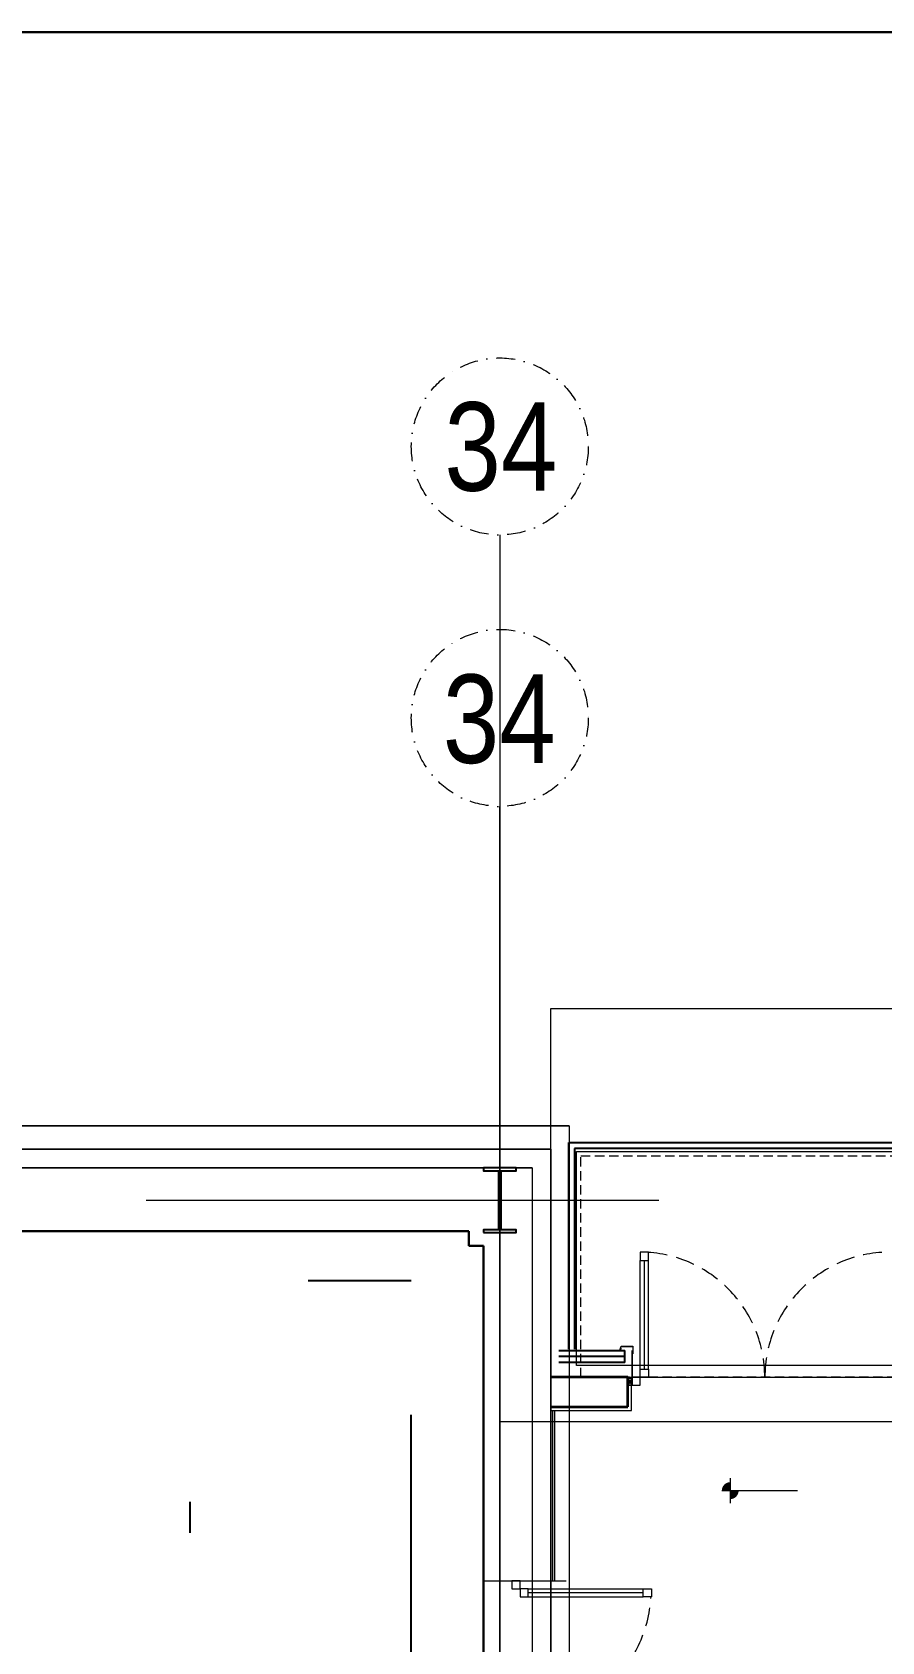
# Model space of a CAD drawing. Header units: centimetres. Extents: x 405464 to 563355, y 50011 to 66875.
# Drawn here: x 516571 to 517147, y 56820 to 57911 of the extents above; entities that cross this region are included whole.
import ezdxf
from ezdxf.enums import TextEntityAlignment as Align

# ---------------------------------------------------------------- set-up
doc = ezdxf.new("R2010")
doc.units = ezdxf.units.CM
for name, pattern in [('DASHDOT', [25.4, 12.7, -6.35, 0, -6.35]), ('DASHED', [4, 2, -2]), ('DASHED2', [9.525, 6.35, -3.175]), ('HIDDEN', [9.525, 6.35, -3.175])]:
    doc.linetypes.add(name, pattern=pattern)
doc.layers.get('0').update_dxf_attribs({"lineweight": 9})
doc.layers.add('-MH_Ad', color=1, linetype='Continuous', lineweight=9, true_color=0xff0000)
doc.layers.add('DV_alçıpanel_duvar_yeni', color=1, linetype='Continuous', lineweight=20, true_color=0xff0000)
for name, color, linetype, lineweight in [('0-KRCN-MİMARİ-220526', 8, 'Continuous', 9), ('0-KRCN-Z-ANTET', 71, 'Continuous', 30), ('A_Aks', 30, 'DASHDOT', 9), ('A_Arka', 8, 'Continuous', 9), ('A_celik', 1, 'Continuous', 25), ('A_Duvar-alçiplak', 3, 'Continuous', 30), ('A_Kaplama', 191, 'Continuous', 20), ('A_Pencere Doğrama-Ex', 140, 'Continuous', 15), ('D_Aluminyum', 140, 'Continuous', 18), ('D_Cam', 4, 'Continuous', 18), ('D_Merkez', 51, 'Continuous', 13), ('D_Profil', 155, 'Continuous', 15), ('DV_Masif', 2, 'Continuous', 35), ('DV_Siva', 30, 'Continuous', 9), ('GC_Cephe_Sandvic_Panel', 151, 'Continuous', 25), ('M00_Mahal_No$0$MH_Alan', 51, 'Continuous', 9), ('MH_Alan', 51, 'Continuous', 9), ('MR_Basamak', 111, 'Continuous', 20), ('MR_Korkuluk', 131, 'Continuous', 25), ('PN_Aluminyum', 150, 'Continuous', 15), ('Y_Hidden_[Gizli]', 9, 'HIDDEN', 9)]:
    doc.layers.add(name, color=color, linetype=linetype, lineweight=lineweight)
doc.layers.add('_statik', color=2, linetype='Continuous')
doc.styles.add('Antet_Style 02', font='swissck.ttf')
doc.styles.add('M00_Mahal_No$0$Kalin01', font='swissk.ttf')
doc.styles.add('M00_Mahal_No$0$Normal', font='swiss.ttf')
doc.styles.add('MAHAL', font='swissc.ttf')
doc.linetypes.add('BATTING', pattern='A,0.0001,-0.1,[134,ltypeshp.shx,S=0.1,R=0,X=-0.1,Y=0],-0.2,[134,ltypeshp.shx,S=0.1,R=180,X=0.1,Y=0],-0.1', length=0.4001)

# ---------------------------------------------------------------- blocks, each defined once
blk = doc.blocks.new('1_etap')
h = blk.add_hatch(color=8)
h.paths.add_polyline_path([(156.2, 4608.8, 0.414214), (150.5, 4603.1), (156.2, 4603.1)])
h.paths.add_polyline_path([(161.9, 4603.1), (156.2, 4603.1), (156.2, 4597.3, 0.414214)])
at = {"color": 8}
blk.add_line((-11, 4542), (45, 4542), dxfattribs=at)
blk.add_line((-11, 4542), (45, 4542), dxfattribs=at)
at = {"color": 8, "ltscale": 40}
blk.add_lwpolyline([(89.7, 4674.5), (89.7, 4679.5), (86.7, 4679.5), (86.7, 4674.5)], close=True, dxfattribs=at)
at = {"color": 8}
for points in [[(156.2, 4611.6), (156.2, 4594.5)], [(150.5, 4603.1), (201.9, 4603.1)]]:
    blk.add_lwpolyline(points, dxfattribs=at)
at = {"layer": 'A_Aks', "color": 8, "ltscale": 100}
for p, q in [((0, -588.1), (0, 5067)), ((0, 4650), (1911.9, 4650)), ((0, 4650), (1911.9, 4650)), ((0, 4650), (1911.9, 4650))]:
    blk.add_line(p, q, dxfattribs=at)
at = {"layer": 'A_Aks', "color": 8}
blk.add_circle((0, 5127), 60, dxfattribs=at)
at = {"layer": 'A_Kaplama', "color": 8}
for p, q in [((34.5, 4834.5), (34.5, 3142)), ((34.5, 4834.5), (34.5, 3142)), ((34.5, 4834.5), (34.5, 4542)), ((22, 4822), (22, 3142)), ((22, 4822), (22, 3142)), ((22, 4822), (22, 4542))]:
    blk.add_line(p, q, dxfattribs=at)
at = {"layer": 'D_Aluminyum', "color": 8}
for p, q in [((95.2, 4764.7), (95.2, 4759.2)), ((100.7, 4764.7), (95.2, 4764.7)), ((95.2, 4759.2), (100.7, 4759.2)), ((100.7, 4759.2), (100.7, 4764.7)), ((95.2, 4680), (95.2, 4685.5)), ((95.2, 4685.5), (100.7, 4685.5)), ((100.7, 4685.5), (100.7, 4680)), ((95.2, 4680), (89.7, 4680)), ((89.7, 4680), (89.7, 4674.5)), ((89.7, 4674.5), (95.2, 4674.5)), ((95.2, 4674.5), (95.2, 4680)), ((100.7, 4680), (95.2, 4680)), ((8.2, 4542), (8.2, 4536.5)), ((13.7, 4542), (8.2, 4542)), ((13.7, 4536.5), (13.7, 4542)), ((8.2, 4536.5), (13.7, 4536.5)), ((19.2, 4536.5), (13.7, 4536.5)), ((13.7, 4536.5), (13.7, 4531)), ((13.7, 4531), (19.2, 4531)), ((19.2, 4531), (19.2, 4536.5)), ((97.2, 4531), (97.2, 4536.5)), ((97.2, 4536.5), (102.8, 4536.5)), ((102.8, 4531), (97.2, 4531)), ((102.8, 4536.5), (102.8, 4531))]:
    blk.add_line(p, q, dxfattribs=at)
at = {"layer": 'D_Aluminyum', "color": 8, "linetype": 'DASHED2', "ltscale": 2}
for centre, radius, start, end in [((94.8, 4680), 84.8, 0, 86.2827), ((264.5, 4680), 84.8, 93.7173, 180), ((13.7, 4536.5), 89, 270, 356.4637)]:
    blk.add_arc(centre, radius, start, end, dxfattribs=at)
at = {"layer": 'D_Cam', "color": 8}
for p, q in [((95.2, 4685.5), (95.2, 4759.2)), ((97.9, 4759.2), (97.9, 4685.5)), ((100.7, 4685.5), (100.7, 4759.2)), ((19.2, 4536.5), (97.2, 4536.5)), ((97.2, 4533.7), (19.2, 4533.7)), ((19.2, 4531), (97.2, 4531))]:
    blk.add_line(p, q, dxfattribs=at)
at = {"layer": 'D_Merkez', "color": 8, "ltscale": 0.015}
for points in [[(89.7, 4674.5), (86.7, 4679.5)], [(89.7, 4679.5), (86.7, 4674.5)]]:
    blk.add_lwpolyline(points, dxfattribs=at)
at = {"layer": 'D_Profil', "color": 8, "ltscale": 40}
blk.add_lwpolyline([(89.4, 4674.8), (89.4, 4679.2), (87, 4679.2), (87, 4674.8)], close=True, dxfattribs=at)
at = {"layer": 'DV_alçıpanel_duvar_yeni', "color": 8}
for p, q in [((34.5, 4680), (37, 4680)), ((34.5, 4657.5), (34.5, 4542)), ((35.7, 4657.5), (35.7, 4542)), ((37, 4657.5), (37, 4542)), ((34.5, 4542), (37, 4542))]:
    blk.add_line(p, q, dxfattribs=at)
at = {"layer": 'DV_Masif', "color": 8}
for p, q in [((86.7, 4680), (34.5, 4680)), ((86.7, 4660), (86.7, 4680)), ((34.5, 4660), (86.7, 4660))]:
    blk.add_line(p, q, dxfattribs=at)
at = {"layer": 'DV_Siva', "color": 8}
for p, q in [((89.2, 4657.5), (89.2, 4674.5)), ((34.5, 4657.5), (89.2, 4657.5))]:
    blk.add_line(p, q, dxfattribs=at)
at = {"layer": 'GC_Cephe_Sandvic_Panel', "color": 8}
for p, q in [((40, 4698), (84.7, 4698)), ((84.7, 4690), (84.7, 4698)), ((84.7, 4690), (40, 4690))]:
    blk.add_line(p, q, dxfattribs=at)
at = {"layer": 'GC_Cephe_Sandvic_Panel', "color": 8, "linetype": 'BATTING', "ltscale": 8}
blk.add_line((84.7, 4694), (40, 4694), dxfattribs=at)
at = {"layer": 'MR_Basamak', "color": 8}
for p, q in [((52, 4688), (52, 4833)), ((52, 4833), (655, 4833)), ((658, 4688), (52, 4688))]:
    blk.add_line(p, q, dxfattribs=at)
at = {"layer": 'MR_Korkuluk', "color": 8}
for p, q in [((46.7, 4699), (46.7, 4839)), ((46.7, 4839), (653, 4839)), ((653, 4835), (50.7, 4835)), ((50.7, 4835), (50.7, 4699))]:
    blk.add_line(p, q, dxfattribs=at)
at = {"layer": 'PN_Aluminyum', "color": 8}
for p, q in [((81.3, 4698.3), (82.2, 4701)), ((81.4, 4698.2), (82.3, 4700.9)), ((81.5, 4698), (81.4, 4698.1)), ((81.5, 4698.2), (81.5, 4698.2)), ((81.9, 4699.6), (81.6, 4698.7)), ((81.9, 4699.1), (81.6, 4698.2)), ((81.6, 4698.7), (81.7, 4698.7)), ((81.7, 4698.2), (82.2, 4699.6)), ((82, 4699.6), (81.7, 4698.7)), ((82, 4699.1), (81.7, 4698.1)), ((81.9, 4698.2), (82.3, 4699.5)), ((81.9, 4699.1), (82, 4699.1)), ((84.3, 4698.1), (81.9, 4698.1)), ((84.3, 4698), (81.9, 4698)), ((82.2, 4699.7), (82.1, 4699.7)), ((82.2, 4699.6), (82.1, 4699.6)), ((82.2, 4701), (90.2, 4701)), ((82.3, 4700.9), (90.1, 4700.9)), ((84.3, 4698.1), (84.3, 4698)), ((89.7, 4680), (89.7, 4698)), ((89.7, 4674.6), (89.7, 4697.5)), ((89.8, 4697.6), (89.9, 4697.6)), ((89.9, 4697.5), (89.8, 4697.5)), ((89.8, 4697.5), (89.8, 4674.5)), ((89.8, 4695.9), (89.8, 4696.8)), ((89.9, 4696.8), (89.8, 4696.8)), ((89.9, 4695.9), (89.9, 4696.8)), ((90, 4696.2), (90, 4697.5)), ((90, 4696.2), (90.1, 4696.2)), ((90.1, 4695.9), (90, 4695.9)), ((90.1, 4695.8), (90, 4695.8)), ((90.1, 4700.9), (90.1, 4695.9)), ((90.1, 4697.5), (90.1, 4696.2)), ((90.2, 4701), (90.2, 4695.9)), ((89.7, 4674.5), (89.7, 4674.6)), ((89.7, 4674.6), (89.7, 4674.6)), ((89.8, 4674.5), (89.7, 4674.5))]:
    blk.add_line(p, q, dxfattribs=at)
for centre, radius, start, end in [((81.5, 4698.2), 0.15, 161.5651, 251.5651), ((81.5, 4698.2), 0.03, 161.5651, 251.5651), ((81.6, 4698.2), 0.03, 251.5651, 341.5651), ((81.6, 4698.2), 0.15, 251.5651, 341.5651), ((81.9, 4698.1), 0.15, 161.5651, 270), ((82.1, 4699.6), 0.15, 71.5651, 161.5651), ((81.9, 4698.1), 0.03, 161.5651, 270), ((82.1, 4699.6), 0.03, 71.5651, 161.5651), ((82.2, 4699.6), 0.15, 341.5651, 71.5651), ((82.2, 4699.6), 0.03, 341.5651, 71.5651), ((89.8, 4697.5), 0.15, 90, 180), ((89.8, 4697.5), 0.03, 90, 180), ((90, 4695.9), 0.15, 180, 270), ((89.9, 4697.5), 0.15, 0, 90), ((89.9, 4697.5), 0.03, 0, 90), ((90, 4695.9), 0.03, 180, 270), ((90.1, 4695.9), 0.15, 270, 360), ((90.1, 4695.9), 0.03, 270, 360)]:
    blk.add_arc(centre, radius, start, end, dxfattribs=at)
at = {"layer": 'Y_Hidden_[Gizli]', "color": 8}
for p, q in [((55, 4830), (650, 4830)), ((55, 4680), (55, 4830)), ((650, 4680), (55, 4680))]:
    blk.add_line(p, q, dxfattribs=at)
at = {"color": 8, "linetype": 'ByBlock', "lineweight": -2}
for tag, height, style, p in [('MAHALNO', 15.7, 'M00_Mahal_No$0$Kalin01', (-1403.5, 5183, -22.7)), ('MAHALADI', 25.1, 'M00_Mahal_No$0$Normal', (-1403.5, 5151.6, -22.7)), ('MAHALNO', 9.8, 'M00_Mahal_No$0$Kalin01', (-1049.8, 5038.2)), ('MAHALADI', 15.7, 'M00_Mahal_No$0$Normal', (-1049.8, 5018.6)), ('MAHALNO', 19.6, 'M00_Mahal_No$0$Kalin01', (585.2, 4515.9)), ('MAHALADI', 31.4, 'M00_Mahal_No$0$Normal', (585.2, 4476.7)), ('MAHALNO', 19.6, 'M00_Mahal_No$0$Kalin01', (543.6, 3917.9)), ('MAHALADI', 31.4, 'M00_Mahal_No$0$Normal', (543.6, 3878.7)), ('MAHALNO', 19.6, 'M00_Mahal_No$0$Kalin01', (175.4, 3438.2)), ('MAHALADI', 31.4, 'M00_Mahal_No$0$Normal', (175.4, 3399)), ('MAHALNO', 15.7, 'M00_Mahal_No$0$Kalin01', (662.5, 3278.7)), ('MAHALADI', 25.1, 'M00_Mahal_No$0$Normal', (662.5, 3247.3)), ('MAHALNO', 9.8, 'M00_Mahal_No$0$Kalin01', (928.4, 2524.9)), ('MAHALADI', 15.7, 'M00_Mahal_No$0$Normal', (928.4, 2505.3)), ('MAHALNO', 19.6, 'M00_Mahal_No$0$Kalin01', (683, 1295.9)), ('MAHALADI', 31.4, 'M00_Mahal_No$0$Normal', (683, 1256.7))]:
    blk.add_attdef(tag, text='', height=height, dxfattribs=dict(at, style=style)).set_placement(p, align=Align.MIDDLE_CENTER)
at = {"layer": 'A_Aks', "color": 8, "style": 'Antet_Style 02'}
blk.add_text('34', height=60, dxfattribs=at).set_placement((-0.4, 5126.4), align=Align.MIDDLE_CENTER)
at = {"layer": 'A_Pencere Doğrama-Ex', "color": 8, "style": 'MAHAL'}
for p in [(163.4, 4608.5), (585.7, 4362.5), (584.1, 3781.1), (404.7, 3207), (477.6, 2356.8), (647.1, 1093.3), (160.8, 91.1)]:
    blk.add_attdef('KOT', p, '', height=10, dxfattribs=at)
at = {"layer": 'M00_Mahal_No$0$MH_Alan', "color": 8, "style": 'M00_Mahal_No$0$Normal'}
for height, p in [(25.1, (-1403.5, 5114, -22.7)), (15.7, (-1049.8, 4995.1)), (31.4, (585.2, 4429.6)), (31.4, (543.6, 3831.7)), (31.4, (175.4, 3351.9)), (25.1, (662.5, 3209.7)), (15.7, (928.4, 2481.8)), (31.4, (683, 1209.6))]:
    blk.add_attdef('ALAN', text='', height=height, dxfattribs=at).set_placement(p, align=Align.MIDDLE_CENTER)
blk = doc.blocks.new('a_aks')
at = {"layer": 'A_Aks', "color": 8, "ltscale": 200}
for p, q in [((12530, 5308), (12530, -831.1)), ((2130, 4857), (12637.8, 4857))]:
    blk.add_line(p, q, dxfattribs=at)
at = {"layer": 'A_Aks', "color": 8}
blk.add_circle((12530, 5368), 60, dxfattribs=at)
at = {"layer": 'A_Aks', "color": 8, "style": 'Antet_Style 02'}
blk.add_text('34', height=60, dxfattribs=at).set_placement((12530.7, 5368), align=Align.MIDDLE_CENTER)
blk = doc.blocks.new('mimari_yeni_durum')
at = {"layer": 'A_Arka', "color": 8}
for p, q in [((1600, 4907.5), (12577, 4907.5)), ((12577, 4907.5), (9741, 4907.5)), ((12577, 4907.5), (12577, 2958.4))]:
    blk.add_line(p, q, dxfattribs=at)
at = {"layer": 'A_celik', "color": 8}
blk.add_lwpolyline([(12519, 4835), (12541, 4835), (12541, 4837), (12531, 4837), (12531, 4877), (12541, 4877), (12541, 4879), (12519, 4879), (12519, 4877), (12529, 4877), (12529, 4837), (12519, 4837), (12519, 4835)], dxfattribs=at)
blk.add_lwpolyline([(12519, 4835), (12541, 4835), (12541, 4837), (12531, 4837), (12531, 4877), (12541, 4877), (12541, 4879), (12519, 4879), (12519, 4877), (12529, 4877), (12529, 4837), (12519, 4837), (12519, 4835)], dxfattribs=at)
at = {"layer": 'A_Duvar-alçiplak', "color": 8}
for p, q in [((12151, 4836), (12509, 4836)), ((12151, 4836), (12509, 4836)), ((12509, 4836), (12509, 4826)), ((12509, 4836), (12509, 4826)), ((12519, 4826), (12509, 4826)), ((12519, 4826), (12509, 4826)), ((12519, 4478.2), (12519, 4826)), ((12519, 4478.2), (12519, 4826))]:
    blk.add_line(p, q, dxfattribs=at)
at = {"layer": 'A_Kaplama', "color": 8}
for p, q in [((11238, 4891.5), (12564.5, 4891.5)), ((12564.5, 4891.5), (11238, 4891.5)), ((11238, 4891.5), (12564.5, 4891.5)), ((11238, 4879), (12552, 4879)), ((12552, 4879), (11238, 4879)), ((11238, 4879), (12552, 4879))]:
    blk.add_line(p, q, dxfattribs=at)
at = {"layer": 'A_Aks', "color": 8}
blk.add_blockref('a_aks', (0, 0), dxfattribs=at)
blk = doc.blocks.new('A$C17b1b0ad')
at = {"layer": 'MH_Alan', "color": 8}
blk.add_lwpolyline([(12519, 4478.3), (12519, 4826), (12509, 4826), (12509, 4836), (12151, 4836), (12151, 4826), (12109, 4826), (12109, 4836), (11751, 4836), (11751, 4826), (11709, 4826), (11709, 4836), (11351, 4836), (11351, 4826), (11309, 4826), (11309, 4836), (10951, 4836)], dxfattribs=at)
blk = doc.blocks.new('statik_temel_kalıp')
at = {"layer": '_statik', "color": 4, "linetype": 'DASHED', "ltscale": 100}
for p, q in [((-10930, -54.5), (-60, -54.5)), ((-60, -4745.5), (-60, -54.5)), ((-10930, -204.5), (-210, -204.5)), ((-210, -4625.5), (-210, -204.5))]:
    blk.add_line(p, q, dxfattribs=at)
blk = doc.blocks.new('A$C9e52caec')
at = {"color": 8}
blk.add_blockref('1_etap', (12530, 57), dxfattribs=at)
at = {"color": 8, "ltscale": 10}
for points in [[(12564.5, 4987), (14220, 4987), (14220, -173), (12564.5, -173)], [(12564.5, 4737), (13970, 4737), (13970, 77), (12564.5, 77)]]:
    blk.add_lwpolyline(points, close=True, dxfattribs=at)
at = {"layer": '-MH_Ad', "color": 8}
blk.add_blockref('A$C17b1b0ad', (0, 0), dxfattribs=at)
at = {"color": 8}
blk.add_blockref('mimari_yeni_durum', (0, 0), dxfattribs=at)
at = {"layer": '_statik'}
blk.add_blockref('statik_temel_kalıp', (12530, 4857), dxfattribs=at)

msp = doc.modelspace()

# ---------------------------------------------------------------- block references
at = {"layer": '0-KRCN-MİMARİ-220526', "rotation": 359.999999999997}
msp.add_blockref('A$C9e52caec', (504358.3, 52262.4, 74), dxfattribs=at)

# ---------------------------------------------------------------- next in the draw order: linework, layer by layer
at = {"layer": '0-KRCN-Z-ANTET'}
msp.add_lwpolyline([(503294.8, 57911.3), (518977.4, 57911.3), (518977.4, 51111.3), (503294.8, 51111.3)], close=True, dxfattribs=at)

doc.saveas('drawing.dxf')
